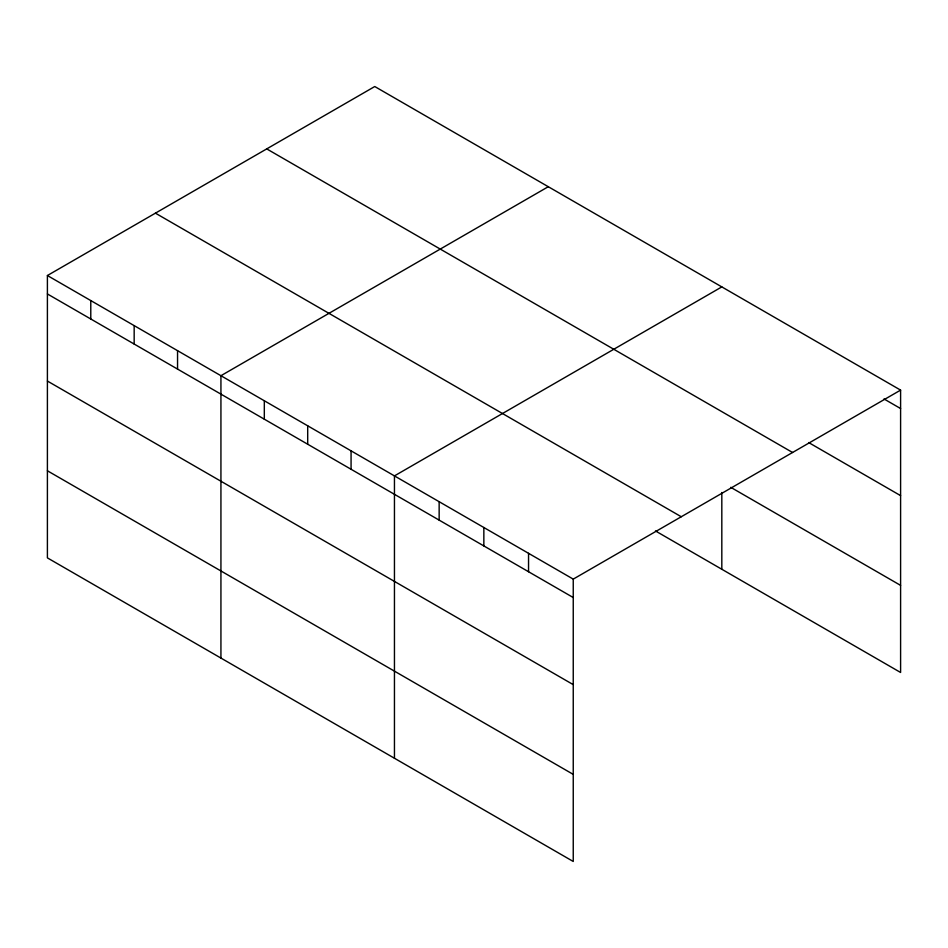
<?xml version="1.0" encoding="UTF-8"?>
<svg xmlns="http://www.w3.org/2000/svg" width="948" height="948" viewBox="0 0 948 948"><rect width="100%" height="100%" fill="white"/><g stroke="black" fill="none" stroke-linecap="round" stroke-linejoin="round"><path stroke-width="1.42" d="M573.244 684.634L573.244 579.121L47.4 275.524L47.4 557.886L573.244 861.471L573.244 684.634L47.4 381.049M655.471 530.951L900.6 672.476L900.6 390.114L374.756 86.529L47.4 275.524M548.288 186.709L220.931 375.716L220.931 658.066M721.819 286.9L394.451 475.896L394.451 758.246M573.244 579.121L900.6 390.114M883.998 398.954L900.6 408.541M808.656 442.55L900.6 495.638M266.732 148.895L792.575 452.492M730.754 487.319L900.6 585.378M155.425 213.158L681.268 516.743M47.4 293.951L573.244 597.536M47.4 470.777L573.244 774.374M721.819 492.486L721.819 569.25M528.546 553.312L528.546 571.739M483.847 527.503L483.847 545.929M439.149 501.705L439.149 520.12M351.068 450.845L351.068 469.272M307.697 425.806L307.697 444.221M264.314 400.755L264.314 419.182M177.549 350.665L177.549 369.092M134.166 325.614L134.166 344.041M90.783 300.575L90.783 318.99"/></g></svg>
